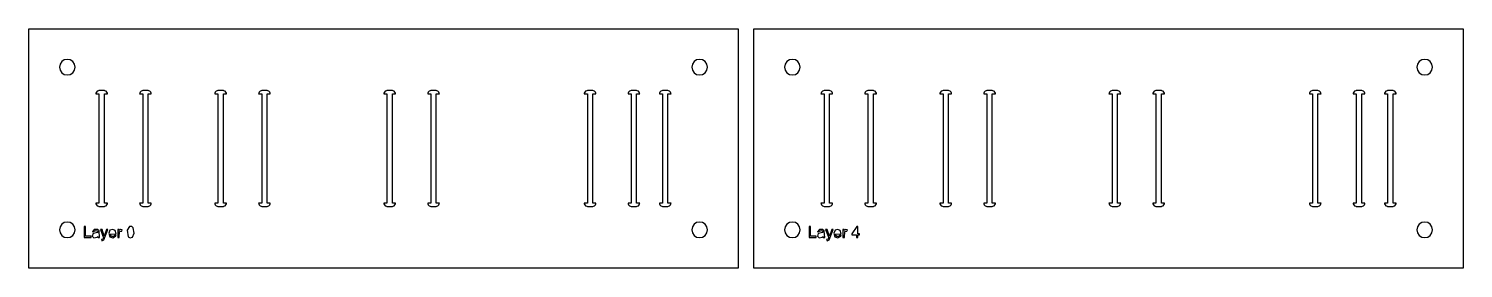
# Model space of a CAD drawing. Header units: metres. Extents: x -14 to 445, y 34 to 111.
import ezdxf

# ---------------------------------------------------------------- set-up
doc = ezdxf.new("R2010")
doc.units = ezdxf.units.M

msp = doc.modelspace()

# ---------------------------------------------------------------- linework, layer by layer
for points in [[(-13.54, 110.74), (213.07, 110.74), (213.07, 34.13), (-13.54, 34.13), (-13.54, 110.74)], [(218.07, 110.74), (444.69, 110.74), (444.69, 34.13), (218.07, 34.13), (218.07, 110.74)], [(0.53, 96.67), (1.08, 97.48), (1.27, 98.44), (1.08, 99.39), (0.53, 100.2), (-0.28, 100.75), (-1.23, 100.94), (-2.19, 100.75), (-3, 100.2), (-3.54, 99.39), (-3.73, 98.44), (-3.54, 97.48), (-3, 96.67), (-2.19, 96.13), (-1.23, 95.94), (-0.28, 96.13), (0.53, 96.67)], [(202.53, 96.67), (203.08, 97.48), (203.27, 98.44), (203.08, 99.39), (202.53, 100.2), (201.72, 100.75), (200.77, 100.94), (199.81, 100.75), (199, 100.2), (198.46, 99.39), (198.27, 98.44), (198.46, 97.48), (199, 96.67), (199.81, 96.13), (200.77, 95.94), (201.72, 96.13), (202.53, 96.67)], [(232.15, 96.67), (232.69, 97.48), (232.88, 98.44), (232.69, 99.39), (232.15, 100.2), (231.34, 100.75), (230.38, 100.94), (229.43, 100.75), (228.61, 100.2), (228.07, 99.39), (227.88, 98.44), (228.07, 97.48), (228.61, 96.67), (229.43, 96.13), (230.38, 95.94), (231.34, 96.13), (232.15, 96.67)], [(434.15, 96.67), (434.69, 97.48), (434.88, 98.44), (434.69, 99.39), (434.15, 100.2), (433.34, 100.75), (432.38, 100.94), (431.43, 100.75), (430.61, 100.2), (430.07, 99.39), (429.88, 98.44), (430.07, 97.48), (430.61, 96.67), (431.43, 96.13), (432.38, 95.94), (433.34, 96.13), (434.15, 96.67)], [(7.9, 54.94), (7.92, 54.74), (7.92, 54.74), (8.07, 54.38), (8.07, 54.38), (8.35, 54.11), (8.35, 54.11), (8.71, 53.96), (8.71, 53.96), (8.9, 53.94), (10.63, 53.94), (10.83, 53.96), (10.83, 53.96), (11.19, 54.11), (11.19, 54.11), (11.46, 54.38), (11.46, 54.38), (11.61, 54.74), (11.61, 54.74), (11.63, 54.94), (10.63, 54.94), (10.63, 54.94), (10.63, 89.94), (11.63, 89.94), (11.61, 90.13), (11.61, 90.13), (11.46, 90.49), (11.46, 90.49), (11.19, 90.77), (11.19, 90.77), (10.83, 90.92), (10.83, 90.92), (10.63, 90.94), (8.9, 90.94), (8.71, 90.92), (8.71, 90.92), (8.35, 90.77), (8.35, 90.77), (8.07, 90.49), (8.07, 90.49), (7.92, 90.13), (7.92, 90.13), (7.9, 89.94), (8.9, 89.94), (8.9, 54.94), (8.9, 54.94), (7.9, 54.94)], [(21.92, 54.74), (21.92, 54.74), (22.07, 54.38), (22.07, 54.38), (22.35, 54.11), (22.35, 54.11), (22.71, 53.96), (22.71, 53.96), (22.9, 53.94), (24.63, 53.94), (24.83, 53.96), (24.83, 53.96), (25.19, 54.11), (25.19, 54.11), (25.46, 54.38), (25.46, 54.38), (25.61, 54.74), (25.61, 54.74), (25.63, 54.94), (24.63, 54.94), (24.63, 89.94), (25.63, 89.94), (25.61, 90.13), (25.61, 90.13), (25.46, 90.49), (25.46, 90.49), (25.19, 90.77), (25.19, 90.77), (24.83, 90.92), (24.83, 90.92), (24.63, 90.94), (22.9, 90.94), (22.71, 90.92), (22.71, 90.92), (22.35, 90.77), (22.35, 90.77), (22.07, 90.49), (22.07, 90.49), (21.92, 90.13), (21.92, 90.13), (21.9, 89.94), (22.9, 89.94), (22.9, 54.94), (21.9, 54.94), (21.92, 54.74)], [(45.92, 54.74), (45.92, 54.74), (46.07, 54.38), (46.07, 54.38), (46.35, 54.11), (46.35, 54.11), (46.71, 53.96), (46.71, 53.96), (46.9, 53.94), (48.63, 53.94), (48.83, 53.96), (48.83, 53.96), (49.19, 54.11), (49.19, 54.11), (49.46, 54.38), (49.46, 54.38), (49.61, 54.74), (49.61, 54.74), (49.63, 54.94), (48.63, 54.94), (48.63, 89.94), (49.63, 89.94), (49.61, 90.13), (49.61, 90.13), (49.46, 90.49), (49.46, 90.49), (49.19, 90.77), (49.19, 90.77), (48.83, 90.92), (48.83, 90.92), (48.63, 90.94), (46.9, 90.94), (46.71, 90.92), (46.71, 90.92), (46.35, 90.77), (46.35, 90.77), (46.07, 90.49), (46.07, 90.49), (45.92, 90.13), (45.92, 90.13), (45.9, 89.94), (46.9, 89.94), (46.9, 54.94), (45.9, 54.94), (45.92, 54.74)], [(59.92, 54.74), (60.07, 54.38), (60.07, 54.38), (60.35, 54.11), (60.35, 54.11), (60.71, 53.96), (60.71, 53.96), (60.9, 53.94), (62.63, 53.94), (62.83, 53.96), (62.83, 53.96), (63.19, 54.11), (63.19, 54.11), (63.46, 54.38), (63.46, 54.38), (63.61, 54.74), (63.61, 54.74), (63.63, 54.94), (62.63, 54.94), (62.63, 89.94), (63.63, 89.94), (63.61, 90.13), (63.61, 90.13), (63.46, 90.49), (63.46, 90.49), (63.19, 90.77), (63.19, 90.77), (62.83, 90.92), (62.83, 90.92), (62.63, 90.94), (60.9, 90.94), (60.71, 90.92), (60.71, 90.92), (60.35, 90.77), (60.35, 90.77), (60.07, 90.49), (60.07, 90.49), (59.92, 90.13), (59.92, 90.13), (59.9, 89.94), (60.9, 89.94), (60.9, 54.94), (59.9, 54.94), (59.92, 54.74), (59.92, 54.74)], [(99.92, 54.74), (100.07, 54.38), (100.07, 54.38), (100.35, 54.11), (100.35, 54.11), (100.71, 53.96), (100.71, 53.96), (100.9, 53.94), (102.63, 53.94), (102.83, 53.96), (102.83, 53.96), (103.19, 54.11), (103.19, 54.11), (103.46, 54.38), (103.46, 54.38), (103.61, 54.74), (103.61, 54.74), (103.63, 54.94), (102.63, 54.94), (102.63, 89.94), (103.63, 89.94), (103.61, 90.13), (103.61, 90.13), (103.46, 90.49), (103.46, 90.49), (103.19, 90.77), (103.19, 90.77), (102.83, 90.92), (102.83, 90.92), (102.63, 90.94), (100.9, 90.94), (100.71, 90.92), (100.71, 90.92), (100.35, 90.77), (100.35, 90.77), (100.07, 90.49), (100.07, 90.49), (99.92, 90.13), (99.92, 90.13), (99.9, 89.94), (100.9, 89.94), (100.9, 54.94), (99.9, 54.94), (99.92, 54.74), (99.92, 54.74)], [(113.92, 54.74), (113.92, 54.74), (114.07, 54.38), (114.07, 54.38), (114.35, 54.11), (114.35, 54.11), (114.71, 53.96), (114.71, 53.96), (114.9, 53.94), (116.63, 53.94), (116.83, 53.96), (116.83, 53.96), (117.19, 54.11), (117.19, 54.11), (117.46, 54.38), (117.46, 54.38), (117.61, 54.74), (117.61, 54.74), (117.63, 54.94), (116.63, 54.94), (116.63, 89.94), (117.63, 89.94), (117.61, 90.13), (117.61, 90.13), (117.46, 90.49), (117.46, 90.49), (117.19, 90.77), (117.19, 90.77), (116.83, 90.92), (116.83, 90.92), (116.63, 90.94), (114.9, 90.94), (114.71, 90.92), (114.71, 90.92), (114.35, 90.77), (114.35, 90.77), (114.07, 90.49), (114.07, 90.49), (113.92, 90.13), (113.92, 90.13), (113.9, 89.94), (114.9, 89.94), (114.9, 54.94), (113.9, 54.94), (113.92, 54.74)], [(163.92, 54.74), (163.92, 54.74), (164.07, 54.38), (164.07, 54.38), (164.35, 54.11), (164.35, 54.11), (164.71, 53.96), (164.71, 53.96), (164.9, 53.94), (166.63, 53.94), (166.83, 53.96), (166.83, 53.96), (167.19, 54.11), (167.19, 54.11), (167.46, 54.38), (167.46, 54.38), (167.61, 54.74), (167.61, 54.74), (167.63, 54.94), (166.63, 54.94), (166.63, 89.94), (167.63, 89.94), (167.61, 90.13), (167.61, 90.13), (167.46, 90.49), (167.46, 90.49), (167.19, 90.77), (167.19, 90.77), (166.83, 90.92), (166.83, 90.92), (166.63, 90.94), (164.9, 90.94), (164.71, 90.92), (164.71, 90.92), (164.35, 90.77), (164.35, 90.77), (164.07, 90.49), (164.07, 90.49), (163.92, 90.13), (163.92, 90.13), (163.9, 89.94), (164.9, 89.94), (164.9, 54.94), (163.9, 54.94), (163.92, 54.74)], [(177.92, 54.74), (177.92, 54.74), (178.07, 54.38), (178.07, 54.38), (178.35, 54.11), (178.35, 54.11), (178.71, 53.96), (178.71, 53.96), (178.9, 53.94), (180.63, 53.94), (180.83, 53.96), (180.83, 53.96), (181.19, 54.11), (181.19, 54.11), (181.46, 54.38), (181.46, 54.38), (181.61, 54.74), (181.61, 54.74), (181.63, 54.94), (180.63, 54.94), (180.63, 89.94), (181.63, 89.94), (181.61, 90.13), (181.61, 90.13), (181.46, 90.49), (181.46, 90.49), (181.19, 90.77), (181.19, 90.77), (180.83, 90.92), (180.83, 90.92), (180.63, 90.94), (178.9, 90.94), (178.71, 90.92), (178.71, 90.92), (178.35, 90.77), (178.35, 90.77), (178.07, 90.49), (178.07, 90.49), (177.92, 90.13), (177.92, 90.13), (177.9, 89.94), (178.9, 89.94), (178.9, 54.94), (177.9, 54.94), (177.92, 54.74)], [(187.92, 54.74), (188.07, 54.38), (188.07, 54.38), (188.35, 54.11), (188.35, 54.11), (188.71, 53.96), (188.71, 53.96), (188.9, 53.94), (190.63, 53.94), (190.83, 53.96), (190.83, 53.96), (191.19, 54.11), (191.19, 54.11), (191.46, 54.38), (191.46, 54.38), (191.61, 54.74), (191.61, 54.74), (191.63, 54.94), (190.63, 54.94), (190.63, 89.94), (191.63, 89.94), (191.61, 90.13), (191.61, 90.13), (191.46, 90.49), (191.46, 90.49), (191.19, 90.77), (191.19, 90.77), (190.83, 90.92), (190.83, 90.92), (190.63, 90.94), (188.9, 90.94), (188.71, 90.92), (188.71, 90.92), (188.35, 90.77), (188.35, 90.77), (188.07, 90.49), (188.07, 90.49), (187.92, 90.13), (187.92, 90.13), (187.9, 89.94), (188.9, 89.94), (188.9, 54.94), (187.9, 54.94), (187.92, 54.74), (187.92, 54.74)], [(239.52, 54.94), (239.54, 54.74), (239.54, 54.74), (239.69, 54.38), (239.69, 54.38), (239.96, 54.11), (239.96, 54.11), (240.32, 53.96), (240.32, 53.96), (240.52, 53.94), (242.25, 53.94), (242.44, 53.96), (242.44, 53.96), (242.8, 54.11), (242.8, 54.11), (243.08, 54.38), (243.08, 54.38), (243.23, 54.74), (243.23, 54.74), (243.25, 54.94), (242.25, 54.94), (242.25, 54.94), (242.25, 89.94), (243.25, 89.94), (243.23, 90.13), (243.23, 90.13), (243.08, 90.49), (243.08, 90.49), (242.8, 90.77), (242.8, 90.77), (242.44, 90.92), (242.44, 90.92), (242.25, 90.94), (240.52, 90.94), (240.32, 90.92), (240.32, 90.92), (239.96, 90.77), (239.96, 90.77), (239.69, 90.49), (239.69, 90.49), (239.54, 90.13), (239.54, 90.13), (239.52, 89.94), (240.52, 89.94), (240.52, 54.94), (240.52, 54.94), (239.52, 54.94)], [(253.54, 54.74), (253.54, 54.74), (253.69, 54.38), (253.69, 54.38), (253.96, 54.11), (253.96, 54.11), (254.32, 53.96), (254.32, 53.96), (254.52, 53.94), (256.25, 53.94), (256.44, 53.96), (256.44, 53.96), (256.8, 54.11), (256.8, 54.11), (257.08, 54.38), (257.08, 54.38), (257.23, 54.74), (257.23, 54.74), (257.25, 54.94), (256.25, 54.94), (256.25, 89.94), (257.25, 89.94), (257.23, 90.13), (257.23, 90.13), (257.08, 90.49), (257.08, 90.49), (256.8, 90.77), (256.8, 90.77), (256.44, 90.92), (256.44, 90.92), (256.25, 90.94), (254.52, 90.94), (254.32, 90.92), (254.32, 90.92), (253.96, 90.77), (253.96, 90.77), (253.69, 90.49), (253.69, 90.49), (253.54, 90.13), (253.54, 90.13), (253.52, 89.94), (254.52, 89.94), (254.52, 54.94), (253.52, 54.94), (253.54, 54.74)], [(277.54, 54.74), (277.54, 54.74), (277.69, 54.38), (277.69, 54.38), (277.96, 54.11), (277.96, 54.11), (278.32, 53.96), (278.32, 53.96), (278.52, 53.94), (280.25, 53.94), (280.44, 53.96), (280.44, 53.96), (280.8, 54.11), (280.8, 54.11), (281.08, 54.38), (281.08, 54.38), (281.23, 54.74), (281.23, 54.74), (281.25, 54.94), (280.25, 54.94), (280.25, 89.94), (281.25, 89.94), (281.23, 90.13), (281.23, 90.13), (281.08, 90.49), (281.08, 90.49), (280.8, 90.77), (280.8, 90.77), (280.44, 90.92), (280.44, 90.92), (280.25, 90.94), (278.52, 90.94), (278.32, 90.92), (278.32, 90.92), (277.96, 90.77), (277.96, 90.77), (277.69, 90.49), (277.69, 90.49), (277.54, 90.13), (277.54, 90.13), (277.52, 89.94), (278.52, 89.94), (278.52, 54.94), (277.52, 54.94), (277.54, 54.74)], [(291.54, 54.74), (291.69, 54.38), (291.69, 54.38), (291.96, 54.11), (291.96, 54.11), (292.32, 53.96), (292.32, 53.96), (292.52, 53.94), (294.25, 53.94), (294.44, 53.96), (294.44, 53.96), (294.8, 54.11), (294.8, 54.11), (295.08, 54.38), (295.08, 54.38), (295.23, 54.74), (295.23, 54.74), (295.25, 54.94), (294.25, 54.94), (294.25, 89.94), (295.25, 89.94), (295.23, 90.13), (295.23, 90.13), (295.08, 90.49), (295.08, 90.49), (294.8, 90.77), (294.8, 90.77), (294.44, 90.92), (294.44, 90.92), (294.25, 90.94), (292.52, 90.94), (292.32, 90.92), (292.32, 90.92), (291.96, 90.77), (291.96, 90.77), (291.69, 90.49), (291.69, 90.49), (291.54, 90.13), (291.54, 90.13), (291.52, 89.94), (292.52, 89.94), (292.52, 54.94), (291.52, 54.94), (291.54, 54.74), (291.54, 54.74)], [(331.54, 54.74), (331.69, 54.38), (331.69, 54.38), (331.96, 54.11), (331.96, 54.11), (332.32, 53.96), (332.32, 53.96), (332.52, 53.94), (334.25, 53.94), (334.44, 53.96), (334.44, 53.96), (334.8, 54.11), (334.8, 54.11), (335.08, 54.38), (335.08, 54.38), (335.23, 54.74), (335.23, 54.74), (335.25, 54.94), (334.25, 54.94), (334.25, 89.94), (335.25, 89.94), (335.23, 90.13), (335.23, 90.13), (335.08, 90.49), (335.08, 90.49), (334.8, 90.77), (334.8, 90.77), (334.44, 90.92), (334.44, 90.92), (334.25, 90.94), (332.52, 90.94), (332.32, 90.92), (332.32, 90.92), (331.96, 90.77), (331.96, 90.77), (331.69, 90.49), (331.69, 90.49), (331.54, 90.13), (331.54, 90.13), (331.52, 89.94), (332.52, 89.94), (332.52, 54.94), (331.52, 54.94), (331.54, 54.74), (331.54, 54.74)], [(345.54, 54.74), (345.54, 54.74), (345.69, 54.38), (345.69, 54.38), (345.96, 54.11), (345.96, 54.11), (346.32, 53.96), (346.32, 53.96), (346.52, 53.94), (348.25, 53.94), (348.44, 53.96), (348.44, 53.96), (348.8, 54.11), (348.8, 54.11), (349.08, 54.38), (349.08, 54.38), (349.23, 54.74), (349.23, 54.74), (349.25, 54.94), (348.25, 54.94), (348.25, 89.94), (349.25, 89.94), (349.23, 90.13), (349.23, 90.13), (349.08, 90.49), (349.08, 90.49), (348.8, 90.77), (348.8, 90.77), (348.44, 90.92), (348.44, 90.92), (348.25, 90.94), (346.52, 90.94), (346.32, 90.92), (346.32, 90.92), (345.96, 90.77), (345.96, 90.77), (345.69, 90.49), (345.69, 90.49), (345.54, 90.13), (345.54, 90.13), (345.52, 89.94), (346.52, 89.94), (346.52, 54.94), (345.52, 54.94), (345.54, 54.74)], [(395.54, 54.74), (395.54, 54.74), (395.69, 54.38), (395.69, 54.38), (395.96, 54.11), (395.96, 54.11), (396.32, 53.96), (396.32, 53.96), (396.52, 53.94), (398.25, 53.94), (398.44, 53.96), (398.44, 53.96), (398.8, 54.11), (398.8, 54.11), (399.08, 54.38), (399.08, 54.38), (399.23, 54.74), (399.23, 54.74), (399.25, 54.94), (398.25, 54.94), (398.25, 89.94), (399.25, 89.94), (399.23, 90.13), (399.23, 90.13), (399.08, 90.49), (399.08, 90.49), (398.8, 90.77), (398.8, 90.77), (398.44, 90.92), (398.44, 90.92), (398.25, 90.94), (396.52, 90.94), (396.32, 90.92), (396.32, 90.92), (395.96, 90.77), (395.96, 90.77), (395.69, 90.49), (395.69, 90.49), (395.54, 90.13), (395.54, 90.13), (395.52, 89.94), (396.52, 89.94), (396.52, 54.94), (395.52, 54.94), (395.54, 54.74)], [(409.54, 54.74), (409.54, 54.74), (409.69, 54.38), (409.69, 54.38), (409.96, 54.11), (409.96, 54.11), (410.32, 53.96), (410.32, 53.96), (410.52, 53.94), (412.25, 53.94), (412.44, 53.96), (412.44, 53.96), (412.8, 54.11), (412.8, 54.11), (413.08, 54.38), (413.08, 54.38), (413.23, 54.74), (413.23, 54.74), (413.25, 54.94), (412.25, 54.94), (412.25, 89.94), (413.25, 89.94), (413.23, 90.13), (413.23, 90.13), (413.08, 90.49), (413.08, 90.49), (412.8, 90.77), (412.8, 90.77), (412.44, 90.92), (412.44, 90.92), (412.25, 90.94), (410.52, 90.94), (410.32, 90.92), (410.32, 90.92), (409.96, 90.77), (409.96, 90.77), (409.69, 90.49), (409.69, 90.49), (409.54, 90.13), (409.54, 90.13), (409.52, 89.94), (410.52, 89.94), (410.52, 54.94), (409.52, 54.94), (409.54, 54.74)], [(419.54, 54.74), (419.69, 54.38), (419.69, 54.38), (419.96, 54.11), (419.96, 54.11), (420.32, 53.96), (420.32, 53.96), (420.52, 53.94), (422.25, 53.94), (422.44, 53.96), (422.44, 53.96), (422.8, 54.11), (422.8, 54.11), (423.08, 54.38), (423.08, 54.38), (423.23, 54.74), (423.23, 54.74), (423.25, 54.94), (422.25, 54.94), (422.25, 89.94), (423.25, 89.94), (423.23, 90.13), (423.23, 90.13), (423.08, 90.49), (423.08, 90.49), (422.8, 90.77), (422.8, 90.77), (422.44, 90.92), (422.44, 90.92), (422.25, 90.94), (420.52, 90.94), (420.32, 90.92), (420.32, 90.92), (419.96, 90.77), (419.96, 90.77), (419.69, 90.49), (419.69, 90.49), (419.54, 90.13), (419.54, 90.13), (419.52, 89.94), (420.52, 89.94), (420.52, 54.94), (419.52, 54.94), (419.54, 54.74), (419.54, 54.74)], [(0.53, 44.67), (1.08, 45.48), (1.27, 46.44), (1.08, 47.39), (0.53, 48.2), (-0.28, 48.75), (-1.23, 48.94), (-2.19, 48.75), (-3, 48.2), (-3.54, 47.39), (-3.73, 46.44), (-3.54, 45.48), (-3, 44.67), (-2.19, 44.13), (-1.23, 43.94), (-0.28, 44.13), (0.53, 44.67)], [(6.37, 43.94), (6.37, 44.36), (4.61, 44.36), (4.61, 47.52), (4.13, 47.52), (4.13, 43.94), (6.37, 43.94)], [(8.04, 46.22), (8.46, 46.03), (8.53, 45.58), (7.04, 45.22), (6.76, 44.38), (7.3, 43.91), (8.28, 44.05), (8.57, 44.26), (8.66, 43.94), (9.12, 43.94), (8.93, 46.12), (8.42, 46.54), (7.39, 46.5), (6.8, 45.79), (8.04, 46.22)], [(11.34, 46.53), (10.61, 44.43), (9.88, 46.53), (9.41, 46.53), (10.39, 43.93), (10.14, 43.41), (9.7, 43.33), (9.84, 42.89), (10.5, 43.22), (11.78, 46.53), (11.34, 46.53)], [(13.32, 46.58), (12.42, 46.3), (12.01, 45.34), (12.34, 44.23), (13.34, 43.88), (14.23, 44.36), (14.39, 44.72), (13.93, 44.77), (13.55, 44.3), (12.95, 44.3), (12.47, 45.04), (14.4, 45.12), (14.07, 46.23), (13.32, 46.58)], [(15.5, 45.92), (16.19, 46.04), (16.34, 46.45), (15.77, 46.57), (15.39, 46.24), (15.33, 46.53), (14.93, 46.53), (14.93, 43.94), (15.37, 43.94), (15.5, 45.92)], [(17.92, 46.37), (18.23, 44.25), (18.84, 43.89), (19.64, 44.05), (20.19, 45.35), (19.87, 47.12), (19.36, 47.49), (18.62, 47.45), (17.92, 46.37)], [(202.53, 44.67), (203.08, 45.48), (203.27, 46.44), (203.08, 47.39), (202.53, 48.2), (201.72, 48.75), (200.77, 48.94), (199.81, 48.75), (199, 48.2), (198.46, 47.39), (198.27, 46.44), (198.46, 45.48), (199, 44.67), (199.81, 44.13), (200.77, 43.94), (201.72, 44.13), (202.53, 44.67)], [(232.15, 44.67), (232.69, 45.48), (232.88, 46.44), (232.69, 47.39), (232.15, 48.2), (231.34, 48.75), (230.38, 48.94), (229.43, 48.75), (228.61, 48.2), (228.07, 47.39), (227.88, 46.44), (228.07, 45.48), (228.61, 44.67), (229.43, 44.13), (230.38, 43.94), (231.34, 44.13), (232.15, 44.67)], [(237.99, 44.36), (236.22, 44.36), (236.22, 47.52), (235.75, 47.52), (235.75, 43.94), (237.99, 43.94), (237.99, 44.36)], [(239.65, 46.22), (240.07, 46.03), (240.15, 45.58), (238.66, 45.22), (238.38, 44.38), (238.92, 43.91), (239.9, 44.05), (240.19, 44.26), (240.27, 43.94), (240.73, 43.94), (240.54, 46.12), (240.04, 46.54), (239, 46.5), (238.42, 45.79), (239.65, 46.22)], [(242.96, 46.53), (242.23, 44.43), (241.5, 46.53), (241.02, 46.53), (242.01, 43.93), (241.76, 43.41), (241.31, 43.33), (241.46, 42.89), (242.12, 43.22), (243.4, 46.53), (242.96, 46.53)], [(244.94, 46.58), (244.03, 46.3), (243.63, 45.34), (243.96, 44.23), (244.95, 43.88), (245.85, 44.36), (246, 44.72), (245.55, 44.77), (245.17, 44.3), (244.57, 44.3), (244.09, 45.04), (246.02, 45.12), (245.69, 46.23), (244.94, 46.58)], [(247.11, 45.92), (247.81, 46.04), (247.96, 46.45), (247.39, 46.57), (247, 46.24), (246.95, 46.53), (246.55, 46.53), (246.55, 43.94), (246.99, 43.94), (247.11, 45.92)], [(251.33, 44.79), (251.82, 44.79), (251.82, 45.2), (251.33, 45.2), (251.33, 47.52), (250.98, 47.52), (249.34, 45.2), (249.34, 44.79), (250.9, 44.79), (250.9, 43.94), (251.33, 43.94), (251.33, 44.79)], [(434.15, 44.67), (434.69, 45.48), (434.88, 46.44), (434.69, 47.39), (434.15, 48.2), (433.34, 48.75), (432.38, 48.94), (431.43, 48.75), (430.61, 48.2), (430.07, 47.39), (429.88, 46.44), (430.07, 45.48), (430.61, 44.67), (431.43, 44.13), (432.38, 43.94), (433.34, 44.13), (434.15, 44.67)]]:
    msp.add_lwpolyline(points)

doc.saveas('drawing.dxf')
